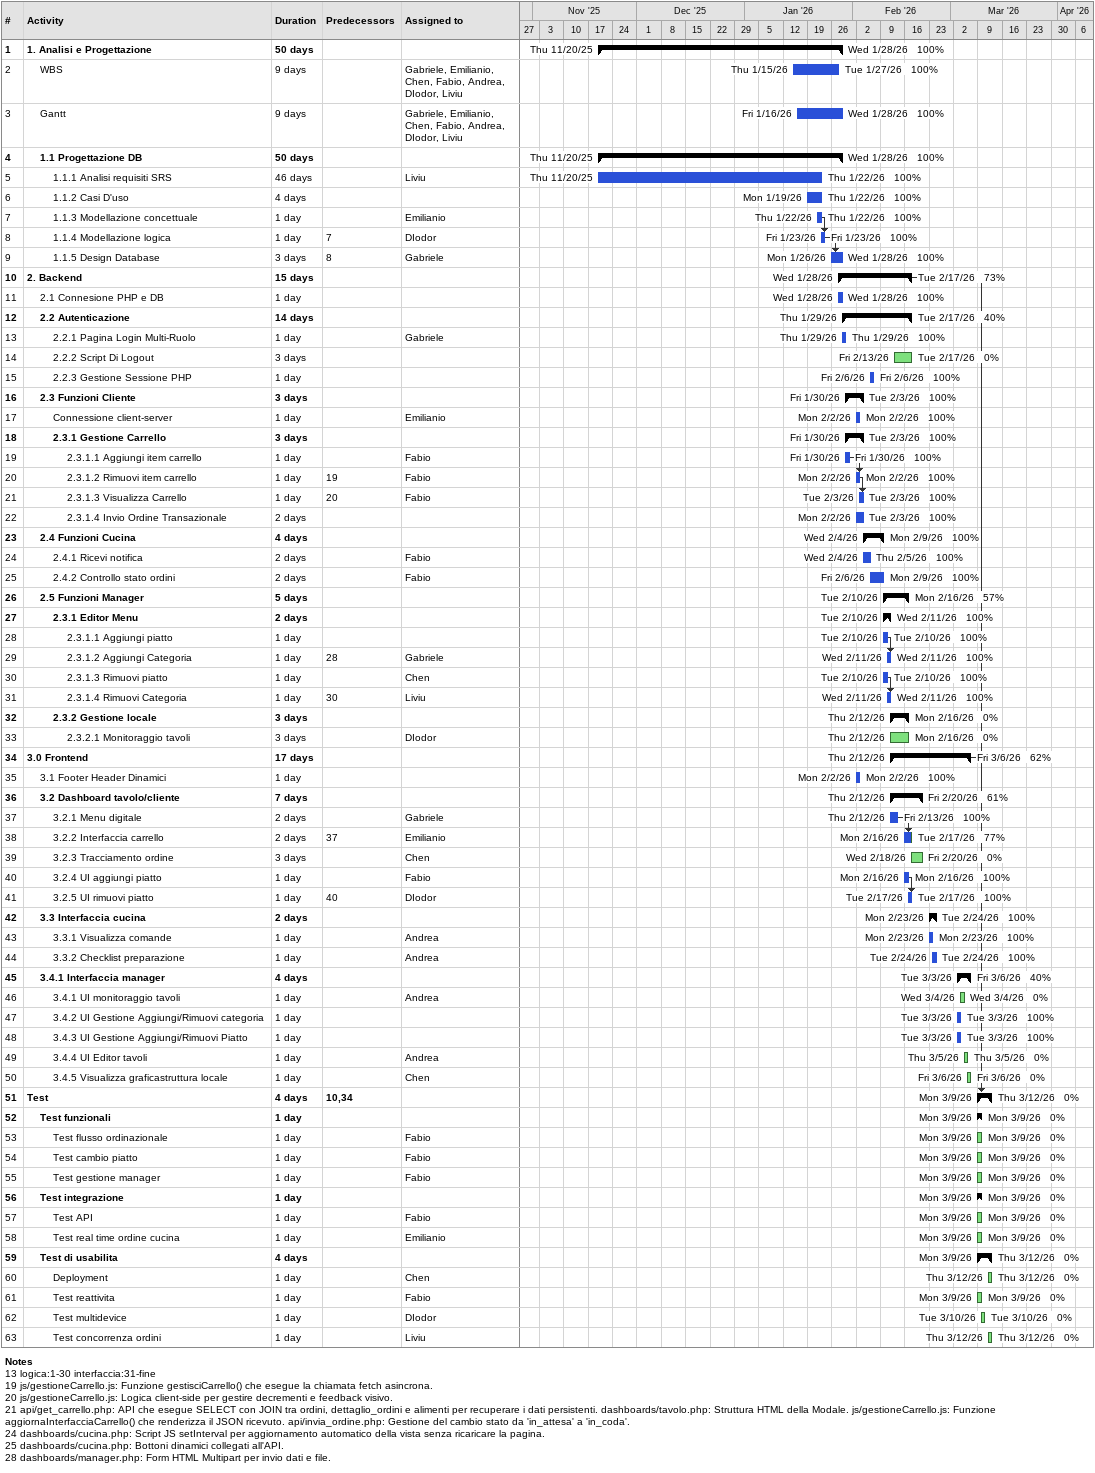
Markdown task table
| ID | Level | Task | Duration | Start | Finish | Predecessors | Resources | % complete |
|---|---|---|---|---|---|---|---|---|
| 1 | 1 | **1. Analisi e Progettazione** | 50d | 2025-11-20 | 2026-01-28 |  |  | 100 |
| 2 | 2 | WBS | 9d | 2026-01-15 | 2026-01-27 |  | Gabriele, Emilianio, Chen, Fabio, Andrea, DIodor, Liviu | 100 |
| 3 | 2 | Gantt | 9d | 2026-01-16 | 2026-01-28 |  | Gabriele, Emilianio, Chen, Fabio, Andrea, DIodor, Liviu | 100 |
| 4 | 2 | **1.1 Progettazione DB** | 50d | 2025-11-20 | 2026-01-28 |  |  | 100 |
| 5 | 3 | 1.1.1 Analisi requisiti SRS | 46d | 2025-11-20 | 2026-01-22 |  | Liviu | 100 |
| 6 | 3 | 1.1.2 Casi D'uso | 4d | 2026-01-19 | 2026-01-22 |  |  | 100 |
| 7 | 3 | 1.1.3 Modellazione concettuale | 1d | 2026-01-22 | 2026-01-22 |  | Emilianio | 100 |
| 8 | 3 | 1.1.4 Modellazione logica | 1d | 2026-01-23 | 2026-01-23 | 7 | DIodor | 100 |
| 9 | 3 | 1.1.5 Design Database | 3d | 2026-01-26 | 2026-01-28 | 8 | Gabriele | 100 |
| 10 | 1 | **2. Backend** | 15d | 2026-01-28 | 2026-02-17 |  |  | 73 |
| 11 | 2 | 2.1 Connesione PHP e DB | 1d | 2026-01-28 | 2026-01-28 |  |  | 100 |
| 12 | 2 | **2.2 Autenticazione** | 14d | 2026-01-29 | 2026-02-17 |  |  | 40 |
| 13 | 3 | 2.2.1 Pagina Login Multi-Ruolo | 1d | 2026-01-29 | 2026-01-29 |  | Gabriele | 100 |
| 14 | 3 | 2.2.2 Script Di Logout | 3d | 2026-02-13 | 2026-02-17 |  |  | 0 |
| 15 | 3 | 2.2.3 Gestione Sessione PHP | 1d | 2026-02-06 | 2026-02-06 |  |  | 100 |
| 16 | 2 | **2.3 Funzioni Cliente** | 3d | 2026-01-30 | 2026-02-03 |  |  | 100 |
| 17 | 3 | Connessione client-server | 1d | 2026-02-02 | 2026-02-02 |  | Emilianio | 100 |
| 18 | 3 | **2.3.1 Gestione Carrello** | 3d | 2026-01-30 | 2026-02-03 |  |  | 100 |
| 19 | 4 | 2.3.1.1 Aggiungi item carrello | 1d | 2026-01-30 | 2026-01-30 |  | Fabio | 100 |
| 20 | 4 | 2.3.1.2 Rimuovi item carrello | 1d | 2026-02-02 | 2026-02-02 | 19 | Fabio | 100 |
| 21 | 4 | 2.3.1.3 Visualizza Carrello | 1d | 2026-02-03 | 2026-02-03 | 20 | Fabio | 100 |
| 22 | 4 | 2.3.1.4 Invio Ordine Transazionale | 2d | 2026-02-02 | 2026-02-03 |  |  | 100 |
| 23 | 2 | **2.4 Funzioni Cucina** | 4d | 2026-02-04 | 2026-02-09 |  |  | 100 |
| 24 | 3 | 2.4.1 Ricevi notifica | 2d | 2026-02-04 | 2026-02-05 |  | Fabio | 100 |
| 25 | 3 | 2.4.2 Controllo stato ordini | 2d | 2026-02-06 | 2026-02-09 |  | Fabio | 100 |
| 26 | 2 | **2.5 Funzioni Manager** | 5d | 2026-02-10 | 2026-02-16 |  |  | 57 |
| 27 | 3 | **2.3.1 Editor Menu** | 2d | 2026-02-10 | 2026-02-11 |  |  | 100 |
| 28 | 4 | 2.3.1.1 Aggiungi piatto | 1d | 2026-02-10 | 2026-02-10 |  |  | 100 |
| 29 | 4 | 2.3.1.2 Aggiungi Categoria | 1d | 2026-02-11 | 2026-02-11 | 28 | Gabriele | 100 |
| 30 | 4 | 2.3.1.3 Rimuovi piatto | 1d | 2026-02-10 | 2026-02-10 |  | Chen | 100 |
| 31 | 4 | 2.3.1.4 Rimuovi Categoria | 1d | 2026-02-11 | 2026-02-11 | 30 | Liviu | 100 |
| 32 | 3 | **2.3.2 Gestione locale** | 3d | 2026-02-12 | 2026-02-16 |  |  | 0 |
| 33 | 4 | 2.3.2.1 Monitoraggio tavoli | 3d | 2026-02-12 | 2026-02-16 |  | DIodor | 0 |
| 34 | 1 | **3.0 Frontend** | 17d | 2026-02-12 | 2026-03-06 |  |  | 62 |
| 35 | 2 | 3.1 Footer Header Dinamici | 1d | 2026-02-02 | 2026-02-02 |  |  | 100 |
| 36 | 2 | **3.2 Dashboard tavolo/cliente** | 7d | 2026-02-12 | 2026-02-20 |  |  | 61 |
| 37 | 3 | 3.2.1 Menu digitale | 2d | 2026-02-12 | 2026-02-13 |  | Gabriele | 100 |
| 38 | 3 | 3.2.2 Interfaccia carrello | 2d | 2026-02-16 | 2026-02-17 | 37 | Emilianio | 77 |
| 39 | 3 | 3.2.3 Tracciamento ordine | 3d | 2026-02-18 | 2026-02-20 |  | Chen | 0 |
| 40 | 3 | 3.2.4 UI aggiungi piatto | 1d | 2026-02-16 | 2026-02-16 |  | Fabio | 100 |
| 41 | 3 | 3.2.5 UI rimuovi piatto | 1d | 2026-02-17 | 2026-02-17 | 40 | DIodor | 100 |
| 42 | 2 | **3.3 Interfaccia cucina** | 2d | 2026-02-23 | 2026-02-24 |  |  | 100 |
| 43 | 3 | 3.3.1 Visualizza comande | 1d | 2026-02-23 | 2026-02-23 |  | Andrea | 100 |
| 44 | 3 | 3.3.2 Checklist preparazione | 1d | 2026-02-24 | 2026-02-24 |  | Andrea | 100 |
| 45 | 2 | **3.4.1 Interfaccia manager** | 4d | 2026-03-03 | 2026-03-06 |  |  | 40 |
| 46 | 3 | 3.4.1 UI monitoraggio tavoli | 1d | 2026-03-04 | 2026-03-04 |  | Andrea | 0 |
| 47 | 3 | 3.4.2 UI Gestione Aggiungi/Rimuovi categoria | 1d | 2026-03-03 | 2026-03-03 |  |  | 100 |
| 48 | 3 | 3.4.3 UI Gestione Aggiungi/Rimuovi Piatto | 1d | 2026-03-03 | 2026-03-03 |  |  | 100 |
| 49 | 3 | 3.4.4 UI Editor tavoli | 1d | 2026-03-05 | 2026-03-05 |  | Andrea | 0 |
| 50 | 3 | 3.4.5 Visualizza graficastruttura locale | 1d | 2026-03-06 | 2026-03-06 |  | Chen | 0 |
| 51 | 1 | **Test** | 4d | 2026-03-09 | 2026-03-12 | 10, 34 |  | 0 |
| 52 | 2 | **Test funzionali** | 1d | 2026-03-09 | 2026-03-09 |  |  | 0 |
| 53 | 3 | Test flusso ordinazionale | 1d | 2026-03-09 | 2026-03-09 |  | Fabio | 0 |
| 54 | 3 | Test cambio piatto | 1d | 2026-03-09 | 2026-03-09 |  | Fabio | 0 |
| 55 | 3 | Test gestione manager | 1d | 2026-03-09 | 2026-03-09 |  | Fabio | 0 |
| 56 | 2 | **Test integrazione** | 1d | 2026-03-09 | 2026-03-09 |  |  | 0 |
| 57 | 3 | Test API | 1d | 2026-03-09 | 2026-03-09 |  | Fabio | 0 |
| 58 | 3 | Test real time ordine cucina | 1d | 2026-03-09 | 2026-03-09 |  | Emilianio | 0 |
| 59 | 2 | **Test di usabilita** | 4d | 2026-03-09 | 2026-03-12 |  |  | 0 |
| 60 | 3 | Deployment | 1d | 2026-03-12 | 2026-03-12 |  | Chen | 0 |
| 61 | 3 | Test reattivita | 1d | 2026-03-09 | 2026-03-09 |  | Fabio | 0 |
| 62 | 3 | Test multidevice | 1d | 2026-03-10 | 2026-03-10 |  | DIodor | 0 |
| 63 | 3 | Test concorrenza ordini | 1d | 2026-03-12 | 2026-03-12 |  | Liviu | 0 |

Notes
- 13: logica:1-30 interfaccia:31-fine
- 19: js/gestioneCarrello.js: Funzione gestisciCarrello() che esegue la chiamata fetch asincrona.
- 20: js/gestioneCarrello.js: Logica client-side per gestire decrementi e feedback visivo.
- 21: api/get_carrello.php: API che esegue SELECT con JOIN tra ordini, dettaglio_ordini e alimenti per recuperare i dati persistenti. dashboards/tavolo.php: Struttura HTML della Modale. js/gestioneCarrello.js: Funzione aggiornaInterfacciaCarrello() che renderizza il JSON ricevuto. api/invia_ordine.php: Gestione del cambio stato da 'in_attesa' a 'in_coda'.
- 24: dashboards/cucina.php: Script JS setInterval per aggiornamento automatico della vista senza ricaricare la pagina.
- 25: dashboards/cucina.php: Bottoni dinamici collegati all'API.
- 28: dashboards/manager.php: Form HTML Multipart per invio dati e file.
